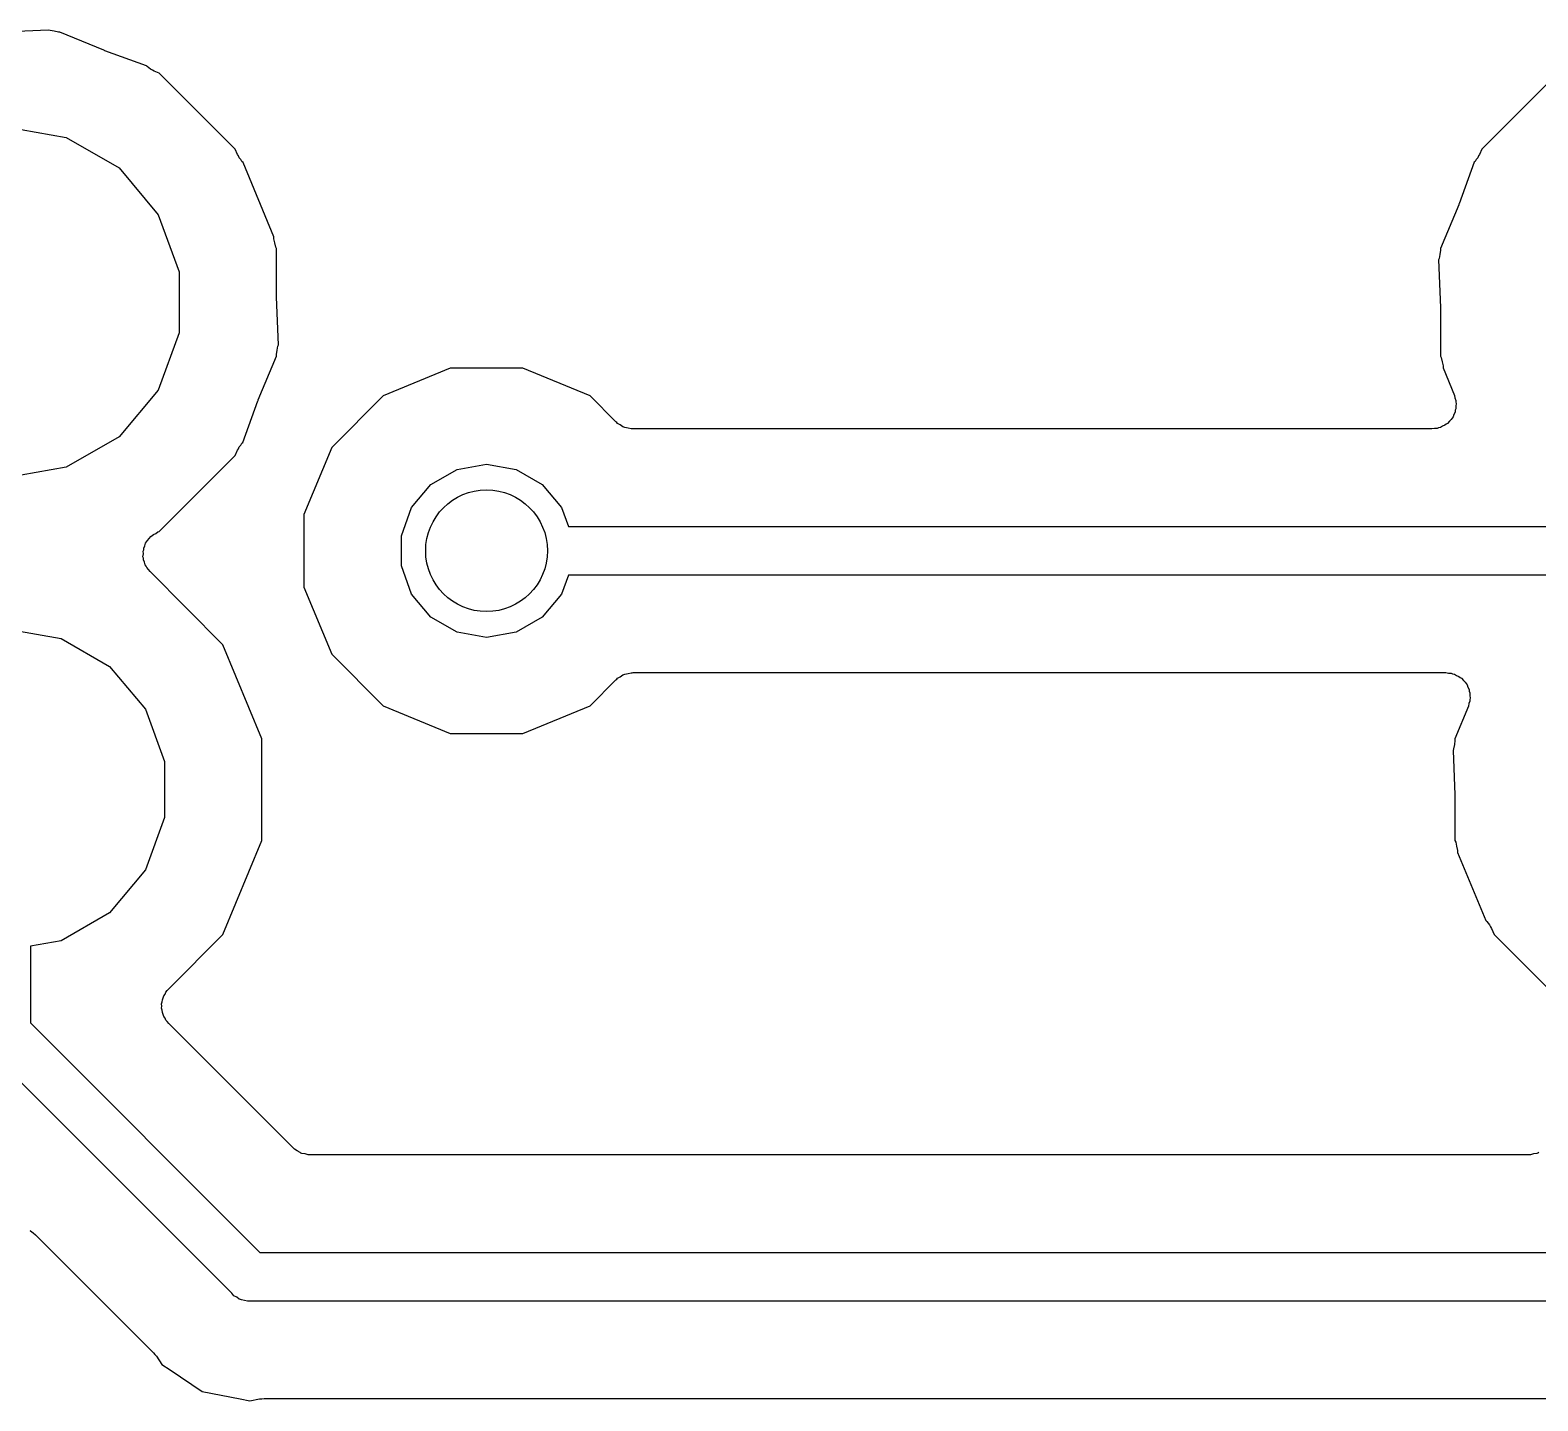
# Model space of a CAD drawing. Extents: x 240.1 to 314.9, y -176.2 to -102.8.
# Drawn here: x 273.17 to 281.04, y -154.32 to -147.17 of the extents above; entities that cross this region are included whole.
import ezdxf

# ---------------------------------------------------------------- set-up
doc = ezdxf.new("R2010")
doc.units = 0
doc.header["$MEASUREMENT"] = 0
doc.layers.add('BLACK', color=7, linetype='CONTINUOUS')

msp = doc.modelspace()

# ---------------------------------------------------------------- linework, layer by layer
at = {"layer": 'BLACK', "linetype": 'CONTINUOUS'}
for p, q in [((273.271, -147.171), (273.023, -147.181)), ((273.279, -147.173), (273.271, -147.171)), ((273.3, -147.177), (273.279, -147.173)), ((273.279, -147.173), (273.279, -147.173)), ((273.279, -147.173), (273.279, -147.173)), ((273.322, -147.181), (273.3, -147.177)), ((273.33, -147.181), (273.322, -147.181)), ((273.322, -147.181), (273.322, -147.181)), ((273.322, -147.181), (273.322, -147.181)), ((273.559, -147.276), (273.33, -147.181)), ((273.562, -147.277), (273.559, -147.276)), ((273.564, -147.278), (273.562, -147.277)), ((273.781, -147.357), (273.564, -147.278)), ((273.784, -147.361), (273.781, -147.357)), ((273.794, -147.367), (273.784, -147.361)), ((273.803, -147.375), (273.794, -147.367)), ((273.813, -147.379), (273.803, -147.375)), ((273.821, -147.384), (273.813, -147.379)), ((273.848, -147.396), (273.821, -147.384)), ((274.244, -147.792), (273.848, -147.396)), ((281.142, -147.396), (280.746, -147.792)), ((273.05, -147.675), (273.363, -147.73)), ((273.363, -147.73), (273.638, -147.889)), ((274.256, -147.819), (274.244, -147.792)), ((274.261, -147.827), (274.256, -147.819)), ((274.265, -147.837), (274.261, -147.827)), ((274.273, -147.846), (274.265, -147.837)), ((280.725, -147.837), (280.717, -147.846)), ((280.729, -147.827), (280.725, -147.837)), ((280.734, -147.819), (280.729, -147.827)), ((280.746, -147.792), (280.734, -147.819)), ((273.638, -147.889), (273.842, -148.133)), ((274.279, -147.856), (274.273, -147.846)), ((274.285, -147.861), (274.279, -147.856)), ((274.446, -148.248), (274.285, -147.861)), ((280.707, -147.859), (280.628, -148.076)), ((280.711, -147.856), (280.707, -147.859)), ((280.717, -147.846), (280.711, -147.856)), ((280.627, -148.078), (280.626, -148.081)), ((280.628, -148.076), (280.627, -148.078)), ((273.842, -148.133), (273.951, -148.431)), ((280.626, -148.081), (280.531, -148.31)), ((274.446, -148.259), (274.446, -148.248)), ((274.451, -148.28), (274.446, -148.259)), ((274.446, -148.259), (274.446, -148.259)), ((274.446, -148.259), (274.446, -148.259)), ((274.456, -148.302), (274.451, -148.28)), ((274.459, -148.31), (274.456, -148.302)), ((274.456, -148.302), (274.456, -148.302)), ((274.456, -148.302), (274.456, -148.302)), ((274.459, -148.558), (274.459, -148.31)), ((280.531, -148.31), (280.531, -148.318)), ((280.523, -148.361), (280.521, -148.369)), ((280.521, -148.369), (280.531, -148.617)), ((280.527, -148.34), (280.523, -148.361)), ((280.523, -148.361), (280.523, -148.361)), ((280.523, -148.361), (280.523, -148.361)), ((280.531, -148.318), (280.527, -148.34)), ((280.531, -148.318), (280.531, -148.318)), ((280.531, -148.318), (280.531, -148.318)), ((273.951, -148.431), (273.951, -148.749)), ((274.459, -148.56), (274.459, -148.558)), ((274.459, -148.563), (274.459, -148.56)), ((274.469, -148.811), (274.459, -148.563)), ((280.531, -148.617), (280.531, -148.62)), ((280.531, -148.62), (280.531, -148.622)), ((280.531, -148.622), (280.531, -148.87)), ((273.951, -148.749), (273.842, -149.047)), ((274.459, -148.862), (274.463, -148.84)), ((274.459, -148.87), (274.459, -148.862)), ((274.459, -148.862), (274.459, -148.862)), ((274.459, -148.862), (274.459, -148.862)), ((274.463, -148.84), (274.467, -148.819)), ((274.467, -148.819), (274.469, -148.811)), ((274.467, -148.819), (274.467, -148.819)), ((274.467, -148.819), (274.467, -148.819)), ((274.364, -149.099), (274.459, -148.87)), ((275.366, -148.933), (275.015, -149.078)), ((275.744, -148.933), (275.366, -148.933)), ((276.095, -149.078), (275.744, -148.933)), ((280.531, -148.87), (280.534, -148.878)), ((280.534, -148.878), (280.534, -148.878)), ((280.534, -148.878), (280.534, -148.878)), ((280.534, -148.878), (280.539, -148.9)), ((280.539, -148.9), (280.544, -148.921)), ((280.544, -148.921), (280.544, -148.921)), ((280.544, -148.921), (280.544, -148.921)), ((280.544, -148.921), (280.544, -148.932)), ((280.544, -148.932), (280.603, -149.075)), ((273.842, -149.047), (273.638, -149.291)), ((274.363, -149.102), (274.364, -149.099)), ((275.015, -149.078), (274.748, -149.346)), ((276.23, -149.213), (276.095, -149.078)), ((280.603, -149.075), (280.606, -149.088)), ((280.606, -149.088), (280.611, -149.101)), ((280.611, -149.101), (280.611, -149.11)), ((274.283, -149.321), (274.362, -149.104)), ((274.362, -149.104), (274.363, -149.102)), ((280.601, -149.174), (280.596, -149.187)), ((280.607, -149.162), (280.601, -149.174)), ((280.608, -149.153), (280.607, -149.162)), ((280.611, -149.145), (280.608, -149.153)), ((280.611, -149.11), (280.613, -149.118)), ((280.613, -149.118), (280.611, -149.132)), ((280.611, -149.132), (280.611, -149.145)), ((276.234, -149.216), (276.23, -149.213)), ((276.238, -149.221), (276.234, -149.216)), ((276.252, -149.229), (276.238, -149.221)), ((276.266, -149.239), (276.252, -149.229)), ((276.271, -149.24), (276.266, -149.239)), ((276.276, -149.243), (276.271, -149.24)), ((276.293, -149.246), (276.276, -149.243)), ((276.309, -149.25), (276.293, -149.246)), ((276.314, -149.249), (276.309, -149.25)), ((276.32, -149.25), (276.314, -149.249)), ((280.486, -149.25), (276.32, -149.25)), ((280.5, -149.248), (280.486, -149.25)), ((280.514, -149.247), (280.5, -149.248)), ((280.521, -149.244), (280.514, -149.247)), ((280.53, -149.243), (280.521, -149.244)), ((280.542, -149.236), (280.53, -149.243)), ((280.554, -149.231), (280.542, -149.236)), ((280.56, -149.225), (280.554, -149.231)), ((280.568, -149.221), (280.56, -149.225)), ((280.577, -149.21), (280.568, -149.221)), ((280.587, -149.201), (280.577, -149.21)), ((280.591, -149.193), (280.587, -149.201)), ((280.596, -149.187), (280.591, -149.193)), ((273.638, -149.291), (273.363, -149.45)), ((274.265, -149.343), (274.273, -149.334)), ((274.273, -149.334), (274.279, -149.324)), ((274.279, -149.324), (274.283, -149.321)), ((273.848, -149.784), (274.244, -149.388)), ((274.244, -149.388), (274.256, -149.361)), ((274.256, -149.361), (274.261, -149.353)), ((274.261, -149.353), (274.265, -149.343)), ((274.748, -149.346), (274.602, -149.696)), ((273.363, -149.45), (273.05, -149.505)), ((275.265, -149.54), (275.401, -149.461)), ((275.401, -149.461), (275.555, -149.434)), ((275.555, -149.434), (275.709, -149.461)), ((275.709, -149.461), (275.845, -149.54)), ((275.164, -149.66), (275.265, -149.54)), ((275.845, -149.54), (275.946, -149.66)), ((274.602, -149.696), (274.602, -150.075)), ((275.111, -149.807), (275.164, -149.66)), ((275.946, -149.66), (275.982, -149.758)), ((273.804, -149.811), (273.811, -149.806)), ((273.811, -149.806), (273.817, -149.8)), ((273.817, -149.8), (273.83, -149.795)), ((273.83, -149.795), (273.841, -149.787)), ((273.841, -149.787), (273.848, -149.784)), ((275.111, -149.964), (275.111, -149.807)), ((275.982, -149.758), (283.917, -149.758)), ((273.764, -149.888), (273.767, -149.88)), ((273.767, -149.872), (273.773, -149.859)), ((273.767, -149.88), (273.767, -149.872)), ((273.773, -149.859), (273.777, -149.846)), ((273.777, -149.846), (273.782, -149.839)), ((273.782, -149.839), (273.786, -149.832)), ((273.786, -149.832), (273.796, -149.822)), ((273.796, -149.822), (273.804, -149.811)), ((273.763, -149.916), (273.765, -149.902)), ((273.766, -149.924), (273.763, -149.916)), ((273.765, -149.902), (273.764, -149.888)), ((273.766, -149.932), (273.766, -149.924)), ((273.771, -149.945), (273.766, -149.932)), ((273.775, -149.958), (273.771, -149.945)), ((273.78, -149.965), (273.775, -149.958)), ((273.783, -149.973), (273.78, -149.965)), ((275.164, -150.111), (275.111, -149.964)), ((273.792, -149.983), (273.783, -149.973)), ((273.8, -149.994), (273.792, -149.983)), ((274.18, -150.375), (273.8, -149.994)), ((275.982, -150.012), (275.946, -150.111)), ((283.935, -150.012), (275.982, -150.012)), ((274.602, -150.075), (274.748, -150.425)), ((275.265, -150.231), (275.164, -150.111)), ((275.946, -150.111), (275.845, -150.231)), ((275.401, -150.31), (275.265, -150.231)), ((275.845, -150.231), (275.709, -150.31)), ((273.05, -150.292), (273.337, -150.342)), ((273.337, -150.342), (273.589, -150.488)), ((275.555, -150.337), (275.401, -150.31)), ((275.709, -150.31), (275.555, -150.337)), ((274.383, -150.865), (274.18, -150.375)), ((274.748, -150.425), (275.015, -150.693)), ((273.589, -150.488), (273.776, -150.711)), ((276.095, -150.693), (276.23, -150.558)), ((276.23, -150.558), (276.234, -150.554)), ((276.234, -150.554), (276.238, -150.55)), ((276.238, -150.55), (276.252, -150.542)), ((276.252, -150.542), (276.266, -150.532)), ((276.266, -150.532), (276.271, -150.531)), ((276.271, -150.531), (276.276, -150.528)), ((276.276, -150.528), (276.293, -150.525)), ((276.293, -150.525), (276.309, -150.521)), ((276.309, -150.521), (276.314, -150.521)), ((276.314, -150.521), (276.32, -150.52)), ((276.32, -150.52), (280.559, -150.52)), ((280.559, -150.52), (280.573, -150.523)), ((280.573, -150.523), (280.587, -150.523)), ((280.587, -150.523), (280.594, -150.527)), ((280.594, -150.527), (280.603, -150.528)), ((280.603, -150.528), (280.615, -150.535)), ((280.615, -150.535), (280.627, -150.54)), ((280.627, -150.54), (280.633, -150.546)), ((280.633, -150.546), (280.641, -150.55)), ((280.641, -150.55), (280.65, -150.561)), ((280.65, -150.561), (280.66, -150.57)), ((280.66, -150.57), (280.664, -150.577)), ((280.664, -150.577), (280.669, -150.584)), ((280.669, -150.584), (280.674, -150.597)), ((280.674, -150.597), (280.68, -150.609)), ((280.684, -150.669), (280.679, -150.682)), ((280.68, -150.609), (280.681, -150.617)), ((280.681, -150.617), (280.684, -150.625)), ((280.684, -150.625), (280.684, -150.639)), ((280.684, -150.639), (280.686, -150.653)), ((280.686, -150.653), (280.684, -150.661)), ((280.684, -150.661), (280.684, -150.669)), ((273.776, -150.711), (273.875, -150.984)), ((275.015, -150.693), (275.366, -150.838)), ((275.744, -150.838), (276.095, -150.693)), ((280.676, -150.696), (280.606, -150.865)), ((280.679, -150.682), (280.676, -150.696)), ((274.383, -151.395), (274.383, -150.865)), ((275.366, -150.838), (275.744, -150.838)), ((280.603, -150.896), (280.599, -150.917)), ((280.606, -150.874), (280.603, -150.896)), ((280.606, -150.865), (280.606, -150.874)), ((273.875, -150.984), (273.875, -151.276)), ((280.599, -150.917), (280.596, -150.927)), ((280.596, -150.927), (280.606, -151.158)), ((280.606, -151.158), (280.606, -151.161)), ((280.606, -151.161), (280.606, -151.164)), ((280.606, -151.164), (280.606, -151.395)), ((273.875, -151.276), (273.776, -151.549)), ((274.18, -151.885), (274.383, -151.395)), ((280.606, -151.395), (280.61, -151.404)), ((280.61, -151.404), (280.615, -151.426)), ((280.615, -151.426), (280.62, -151.447)), ((280.62, -151.447), (280.62, -151.459)), ((280.62, -151.459), (280.767, -151.813)), ((273.776, -151.549), (273.589, -151.772)), ((273.589, -151.772), (273.337, -151.918)), ((280.767, -151.813), (280.773, -151.818)), ((280.773, -151.818), (280.779, -151.827)), ((280.779, -151.827), (280.787, -151.835)), ((280.787, -151.835), (280.791, -151.846)), ((280.791, -151.846), (280.797, -151.855)), ((273.337, -151.918), (273.177, -151.946)), ((273.897, -152.169), (274.18, -151.885)), ((280.797, -151.855), (280.81, -151.885)), ((280.81, -151.885), (281.185, -152.26)), ((273.177, -151.946), (273.177, -152.347)), ((273.86, -152.248), (273.863, -152.237)), ((273.863, -152.237), (273.864, -152.226)), ((273.864, -152.226), (273.869, -152.216)), ((273.869, -152.216), (273.871, -152.205)), ((273.871, -152.205), (273.878, -152.196)), ((273.878, -152.196), (273.883, -152.186)), ((273.883, -152.186), (273.89, -152.178)), ((273.89, -152.178), (273.897, -152.169)), ((273.861, -152.259), (273.86, -152.248)), ((273.86, -152.27), (273.861, -152.259)), ((273.863, -152.281), (273.86, -152.27)), ((273.864, -152.292), (273.863, -152.281)), ((273.869, -152.302), (273.864, -152.292)), ((273.871, -152.313), (273.869, -152.302)), ((273.878, -152.322), (273.871, -152.313)), ((273.883, -152.332), (273.878, -152.322)), ((273.177, -152.347), (274.373, -153.543)), ((273.89, -152.34), (273.883, -152.332)), ((273.897, -152.349), (273.89, -152.34)), ((274.546, -152.998), (273.897, -152.349)), ((274.226, -153.756), (272.964, -152.494)), ((274.55, -153.001), (274.546, -152.998)), ((274.554, -153.005), (274.55, -153.001)), ((274.568, -153.014), (274.554, -153.005)), ((274.582, -153.023), (274.568, -153.014)), ((274.587, -153.025), (274.582, -153.023)), ((274.592, -153.027), (274.587, -153.025)), ((274.609, -153.03), (274.592, -153.027)), ((274.625, -153.035), (274.609, -153.03)), ((281.016, -153.03), (281, -153.035)), ((281.033, -153.027), (281.016, -153.03)), ((281.038, -153.025), (281.033, -153.027)), ((281.043, -153.023), (281.038, -153.025)), ((274.63, -153.034), (274.625, -153.035)), ((274.636, -153.035), (274.63, -153.034)), ((280.989, -153.035), (274.636, -153.035)), ((280.995, -153.034), (280.989, -153.035)), ((281, -153.035), (280.995, -153.034)), ((273.172, -153.429), (273.177, -153.431)), ((273.177, -153.431), (273.19, -153.442)), ((273.19, -153.442), (273.203, -153.451)), ((273.203, -153.451), (273.818, -154.066)), ((274.373, -153.543), (281.252, -153.543)), ((274.237, -153.769), (274.226, -153.756)), ((274.252, -153.777), (274.237, -153.769)), ((274.265, -153.787), (274.252, -153.777)), ((274.271, -153.788), (274.265, -153.787)), ((274.276, -153.791), (274.271, -153.788)), ((274.292, -153.794), (274.276, -153.791)), ((274.309, -153.798), (274.292, -153.794)), ((274.326, -153.797), (274.309, -153.798)), ((281.299, -153.797), (274.326, -153.797)), ((273.818, -154.066), (273.825, -154.076)), ((273.825, -154.076), (273.834, -154.085)), ((273.834, -154.085), (273.862, -154.128)), ((273.862, -154.128), (273.905, -154.156)), ((273.905, -154.156), (273.905, -154.156)), ((273.905, -154.156), (274.072, -154.268)), ((274.072, -154.268), (274.27, -154.307)), ((274.27, -154.307), (274.27, -154.307)), ((274.27, -154.307), (274.32, -154.317)), ((274.32, -154.317), (274.37, -154.307)), ((274.37, -154.307), (274.383, -154.307)), ((274.383, -154.307), (274.395, -154.305)), ((274.395, -154.305), (281.23, -154.305))]:
    msp.add_line(p, q, dxfattribs=at)
at = {"layer": 'BLACK'}
msp.add_circle((275.555, -149.885), 0.3175, dxfattribs=at)

doc.saveas('drawing.dxf')
